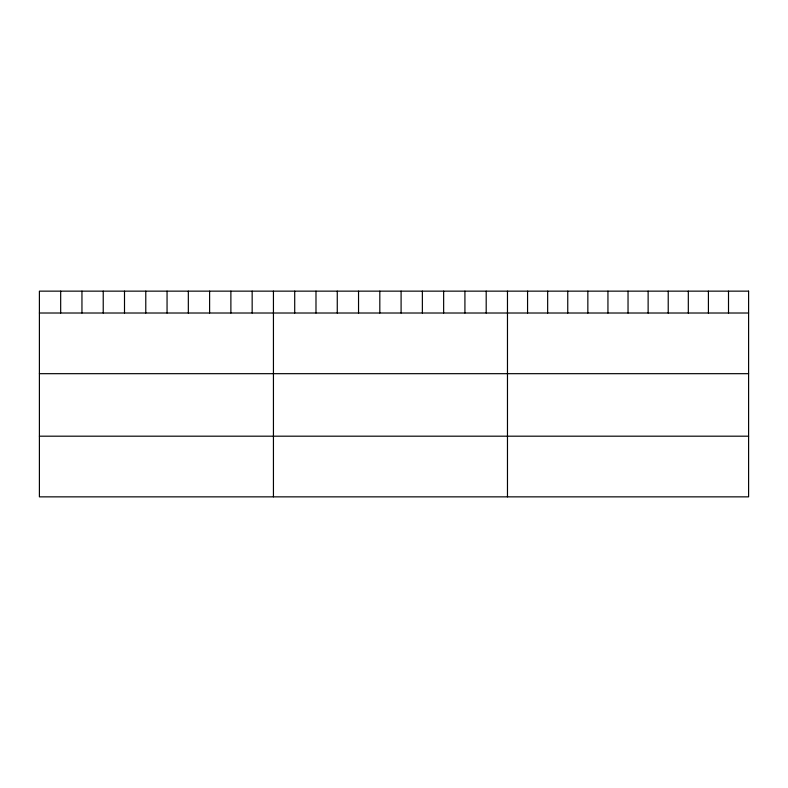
<?xml version="1.0" encoding="UTF-8"?>
<svg xmlns="http://www.w3.org/2000/svg" width="788" height="788" viewBox="0 0 788 788"><rect width="100%" height="100%" fill="white"/><g stroke="black" fill="none" stroke-linecap="round" stroke-linejoin="round"><path stroke-width="1.18" d="M39.4 313.013L748.6 313.013M39.4 373.679L748.6 373.679M39.4 436.188L748.6 436.188M728.506 291.146L728.506 313.013M708.412 291.146L708.412 313.013M688.318 291.146L688.318 313.013M668.224 291.146L668.224 313.013M648.13 291.146L648.13 313.013M628.036 291.146L628.036 313.013M607.942 291.146L607.942 313.013M587.848 291.146L587.848 313.013M567.754 291.146L567.754 313.013M547.66 291.146L547.66 313.013M527.566 291.146L527.566 313.013M507.472 291.146L507.472 496.854M486.196 291.146L486.196 313.013M464.92 291.146L464.92 313.013M443.644 291.146L443.644 313.013M422.368 291.146L422.368 313.013M401.092 291.146L401.092 313.013M379.816 291.146L379.816 313.013M358.54 291.146L358.54 313.013M337.264 291.146L337.264 313.013M315.988 291.146L315.988 313.013M294.712 291.146L294.712 313.013M273.436 291.146L273.436 496.854M252.16 291.146L252.16 313.013M230.884 291.146L230.884 313.013M209.608 291.146L209.608 313.013M188.332 291.146L188.332 313.013M167.056 291.146L167.056 313.013M145.78 291.146L145.78 313.013M124.504 291.146L124.504 313.013M103.228 291.146L103.228 313.013M81.952 291.146L81.952 313.013M60.676 291.146L60.676 313.013M748.6 291.146L39.4 291.146L39.4 496.854L748.6 496.854L748.6 291.146"/></g></svg>
